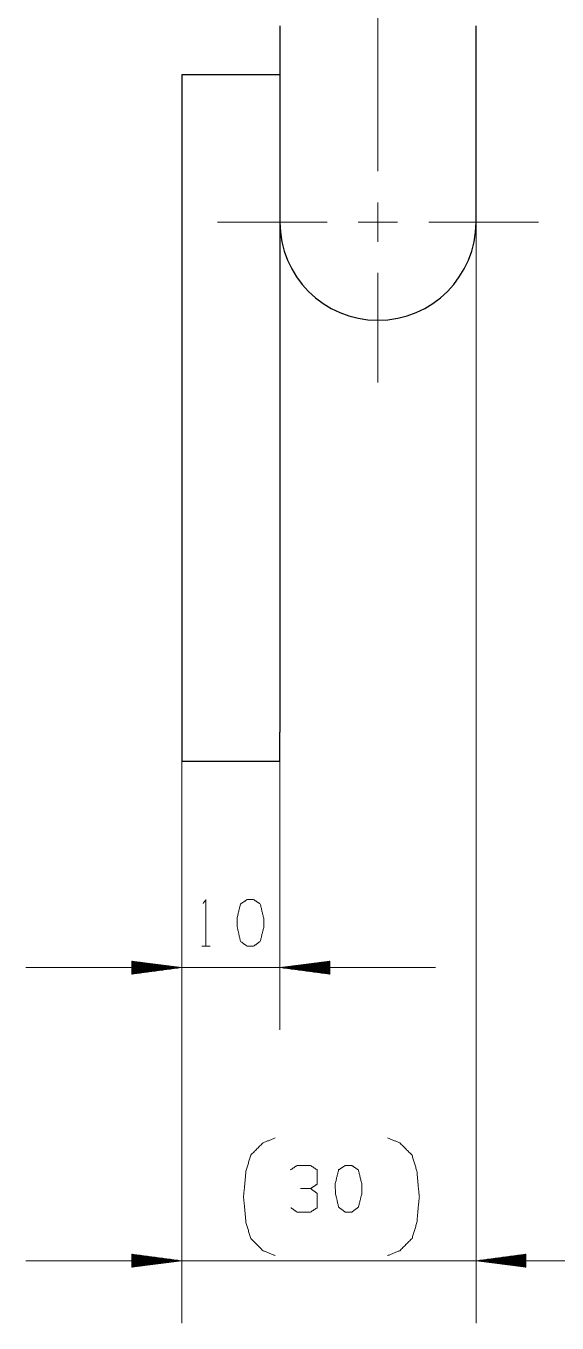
# Model space of a CAD drawing. Header units: millimetres. Extents: x 0 to 594, y 0 to 420.
# Drawn here: x 376 to 403, y 98.9 to 165 of the extents above; entities that cross this region are included whole.
import ezdxf

# ---------------------------------------------------------------- set-up
doc = ezdxf.new("R2010")
doc.units = ezdxf.units.MM
doc.layers.add('101', color=7, linetype='Continuous', true_color=0xffffff)

msp = doc.modelspace()

# ---------------------------------------------------------------- linework, layer by layer
at = {"layer": '101', "color": 151, "linetype": 'Continuous', "lineweight": 18}
for p, q in [((393.924, 157.589), (393.924, 163.174)), ((393.924, 153.995), (393.924, 156.002)), ((391.333, 154.999), (385.749, 154.999)), ((392.921, 154.999), (394.927, 154.999)), ((396.515, 154.999), (402.099, 154.999)), ((393.924, 152.408), (393.924, 146.824))]:
    msp.add_line(p, q, dxfattribs=at)
at = {"layer": '101', "color": 203, "linetype": 'Continuous', "lineweight": 25}
for p, q in [((388.924, 162.499), (383.924, 162.499)), ((383.924, 160.999), (383.924, 128.999)), ((388.924, 154.999), (388.924, 128.999)), ((388.924, 127.499), (383.924, 127.499))]:
    msp.add_line(p, q, dxfattribs=at)
at = {"layer": '101', "color": 22, "linetype": 'Continuous', "lineweight": 18}
for p, q in [((398.924, 154.999), (398.924, 98.876)), ((383.924, 128.999), (383.924, 98.876)), ((383.924, 127.499), (383.924, 113.818)), ((388.924, 127.499), (388.924, 113.818)), ((383.924, 116.993), (381.384, 117.328)), ((381.384, 117.328), (381.384, 116.659)), ((381.384, 117.324), (381.416, 117.324)), ((381.384, 117.324), (381.416, 117.324)), ((381.384, 117.273), (381.802, 117.273)), ((381.384, 117.222), (382.188, 117.222)), ((381.384, 117.171), (382.573, 117.171)), ((381.384, 117.12), (382.959, 117.12)), ((381.384, 117.07), (383.345, 117.07)), ((391.464, 117.328), (388.924, 116.993)), ((391.464, 117.07), (389.503, 117.07)), ((391.464, 117.12), (389.889, 117.12)), ((391.464, 117.171), (390.275, 117.171)), ((391.464, 117.222), (390.66, 117.222)), ((391.464, 117.273), (391.046, 117.273)), ((391.464, 117.324), (391.432, 117.324)), ((391.464, 117.324), (391.432, 117.324)), ((391.464, 116.659), (391.464, 117.328)), ((396.862, 116.993), (375.987, 116.993)), ((381.384, 117.019), (383.731, 117.019)), ((381.384, 116.659), (383.924, 116.993)), ((381.384, 116.968), (383.731, 116.968)), ((381.384, 116.917), (383.345, 116.917)), ((381.384, 116.866), (382.959, 116.866)), ((381.384, 116.816), (382.573, 116.816)), ((381.384, 116.765), (382.188, 116.765)), ((381.384, 116.714), (381.802, 116.714)), ((381.384, 116.663), (381.416, 116.663)), ((381.384, 116.663), (381.416, 116.663)), ((388.924, 116.993), (391.464, 116.659)), ((391.464, 117.019), (389.117, 117.019)), ((391.464, 116.968), (389.117, 116.968)), ((391.464, 116.917), (389.503, 116.917)), ((391.464, 116.866), (389.889, 116.866)), ((391.464, 116.816), (390.275, 116.816)), ((391.464, 116.765), (390.66, 116.765)), ((391.464, 116.714), (391.046, 116.714)), ((391.464, 116.663), (391.432, 116.663)), ((391.464, 116.663), (391.432, 116.663)), ((406.862, 102.051), (375.987, 102.051)), ((381.384, 102.385), (381.384, 101.717)), ((383.924, 102.051), (381.384, 102.385)), ((381.384, 102.381), (381.416, 102.381)), ((381.384, 102.381), (381.416, 102.381)), ((381.384, 102.33), (381.802, 102.33)), ((381.384, 102.28), (382.188, 102.28)), ((381.384, 102.229), (382.573, 102.229)), ((381.384, 102.178), (382.959, 102.178)), ((381.384, 102.127), (383.345, 102.127)), ((381.384, 102.076), (383.731, 102.076)), ((381.384, 101.717), (383.924, 102.051)), ((381.384, 102.026), (383.731, 102.026)), ((381.384, 101.975), (383.345, 101.975)), ((381.384, 101.924), (382.959, 101.924)), ((381.384, 101.873), (382.573, 101.873)), ((401.464, 102.385), (398.924, 102.051)), ((398.924, 102.051), (401.464, 101.717)), ((401.464, 102.076), (399.117, 102.076)), ((401.464, 102.026), (399.117, 102.026)), ((401.464, 102.127), (399.503, 102.127)), ((401.464, 101.975), (399.503, 101.975)), ((401.464, 102.178), (399.889, 102.178)), ((401.464, 101.924), (399.889, 101.924)), ((401.464, 102.229), (400.275, 102.229)), ((401.464, 101.873), (400.275, 101.873)), ((401.464, 102.28), (400.66, 102.28)), ((401.464, 102.33), (401.046, 102.33)), ((401.464, 102.381), (401.432, 102.381)), ((401.464, 102.381), (401.432, 102.381)), ((401.464, 101.717), (401.464, 102.385)), ((381.384, 101.822), (382.188, 101.822)), ((381.384, 101.772), (381.802, 101.772)), ((381.384, 101.721), (381.416, 101.721)), ((381.384, 101.721), (381.416, 101.721)), ((401.464, 101.822), (400.66, 101.822)), ((401.464, 101.772), (401.046, 101.772)), ((401.464, 101.721), (401.432, 101.721)), ((401.464, 101.721), (401.432, 101.721))]:
    msp.add_line(p, q, dxfattribs=at)
at = {"layer": '101', "color": 72, "linetype": 'Continuous', "lineweight": 18}
msp.add_line((384.943, 118.086), (385.367, 118.086), dxfattribs=at)
at = {"layer": '101', "color": 163, "linetype": 'Continuous', "lineweight": 25}
msp.add_arc((393.924, 154.999), 5, 180, 0, dxfattribs=at)
at = {"layer": '101', "color": 151, "linetype": 'Continuous', "lineweight": 18}
msp.add_open_spline([(393.924, 173.792), (393.924, 164.999), (393.924, 161.824)], degree=1, knots=[0, 0, 0.734723, 1, 1], dxfattribs=at)
at = {"layer": '101', "color": 163, "linetype": 'Continuous', "lineweight": 25}
for points, knots in [([(388.924, 164.999), (388.924, 162.181), (388.924, 159.592), (388.924, 157.441), (388.924, 155.902), (388.924, 155.1), (388.924, 154.999)], [0, 0, 0.281733, 0.540641, 0.75575, 0.909632, 0.989822, 1, 1]), ([(398.924, 154.999), (398.924, 155.404), (398.924, 155.902), (398.924, 157.441), (398.924, 159.592), (398.924, 160.845), (398.924, 163.576), (398.924, 164.999)], [0, 0, 0.040507, 0.090368, 0.24425, 0.459359, 0.584585, 0.857685, 1, 1])]:
    msp.add_open_spline(points, degree=1, knots=knots, dxfattribs=at)
at = {"layer": '101', "color": 203, "linetype": 'Continuous', "lineweight": 25}
for points, knots in [([(383.924, 162.499), (383.924, 162.384), (383.924, 161.573), (383.924, 160.999)], [0, 0, 0.076123, 0.617312, 1, 1]), ([(383.924, 128.999), (383.924, 127.938), (383.924, 127.499)], [0, 0, 0.707105, 1, 1]), ([(388.924, 127.499), (388.924, 127.938), (388.924, 128.999)], [0, 0, 0.292895, 1, 1])]:
    msp.add_open_spline(points, degree=1, knots=knots, dxfattribs=at)
at = {"layer": '101', "color": 72, "linetype": 'Continuous', "lineweight": 18}
for points, knots in [([(385.013, 120.261), (385.155, 120.461), (385.155, 118.086)], [0, 0, 0.093495, 1, 1]), ([(387.59, 118.086), (387.926, 118.336), (388.103, 119.036), (388.103, 119.511), (387.926, 120.236), (387.59, 120.461), (387.254, 120.461), (386.919, 120.236), (386.742, 119.511), (386.76, 119.036), (386.919, 118.336), (387.254, 118.086), (387.59, 118.086)], [0, 0, 0.067525, 0.183972, 0.260585, 0.380946, 0.446143, 0.500306, 0.565503, 0.685864, 0.76253, 0.878312, 0.945837, 1, 1]), ([(388.694, 102.314), (388.069, 102.564), (387.444, 103.189), (387.194, 104.001), (387.131, 104.751), (387.069, 105.314), (387.131, 105.876), (387.194, 106.626), (387.444, 107.439), (388.069, 108.064), (388.694, 108.314)], [0, 0, 0.090338, 0.208958, 0.323045, 0.424046, 0.5, 0.575954, 0.676955, 0.791042, 0.909662, 1, 1]), ([(394.409, 102.314), (395.034, 102.564), (395.659, 103.189), (395.909, 104.001), (395.972, 104.751), (396.034, 105.314), (395.972, 105.876), (395.909, 106.626), (395.659, 107.439), (395.034, 108.064), (394.409, 108.314)], [0, 0, 0.090338, 0.208959, 0.323044, 0.424046, 0.5, 0.575954, 0.676956, 0.791041, 0.909662, 1, 1]), ([(390.491, 105.733), (390.826, 105.958), (390.826, 106.683), (390.491, 106.908), (389.801, 106.908), (389.465, 106.683)], [0, 0, 0.153871, 0.429848, 0.583719, 0.846116, 1, 1]), ([(392.59, 104.533), (392.926, 104.783), (393.103, 105.483), (393.103, 105.958), (392.926, 106.683), (392.59, 106.908), (392.254, 106.908), (391.919, 106.683), (391.742, 105.958), (391.76, 105.483), (391.919, 104.783), (392.254, 104.533), (392.59, 104.533)], [0, 0, 0.067524, 0.183971, 0.260583, 0.380943, 0.446139, 0.500302, 0.565504, 0.685863, 0.762528, 0.878307, 0.945837, 1, 1]), ([(389.483, 104.758), (389.801, 104.533), (390.491, 104.533), (390.826, 104.758), (390.826, 105.483), (390.491, 105.733), (389.978, 105.733)], [0, 0, 0.124123, 0.34369, 0.472445, 0.703376, 0.836727, 1, 1])]:
    msp.add_open_spline(points, degree=1, knots=knots, dxfattribs=at)

doc.saveas('drawing.dxf')
